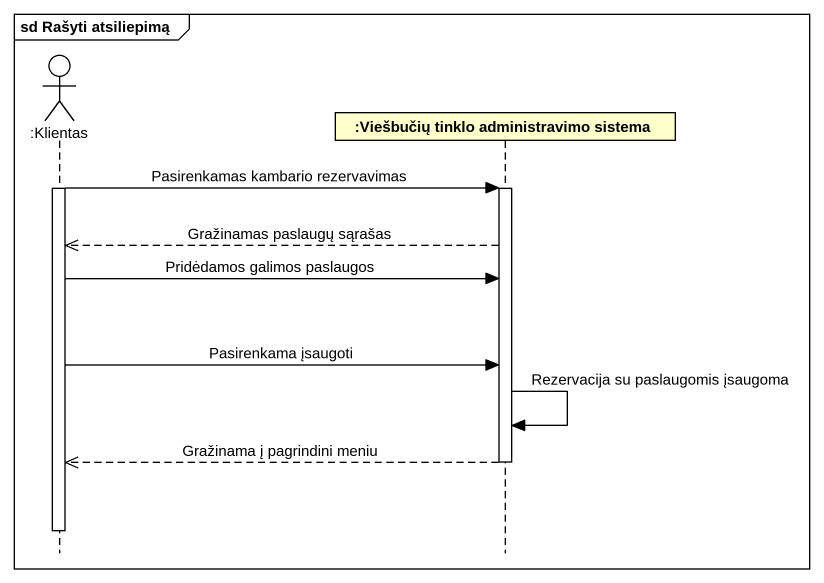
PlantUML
@startuml
mainframe sd Rašyti atsiliepimą
hide footbox
actor ":Klientas" as Klientas
participant ":Viešbučių tinklo administravimo sistema" as Viešbučių_tinklo

activate Klientas
Klientas -> Viešbučių_tinklo : Pasirenkamas kambario rezervavimas
activate Viešbučių_tinklo
Viešbučių_tinklo -->> Klientas : Gražinamas paslaugų sąrašas
Klientas -> Viešbučių_tinklo : Pridėdamos galimos paslaugos
Klientas -> Viešbučių_tinklo : Pasirenkama įsaugoti
Viešbučių_tinklo -> Viešbučių_tinklo : Rezervacija su paslaugomis įsaugoma
Viešbučių_tinklo -->> Klientas : Gražinama į pagrindini meniu
deactivate Viešbučių_tinklo
deactivate Klientas
@enduml
